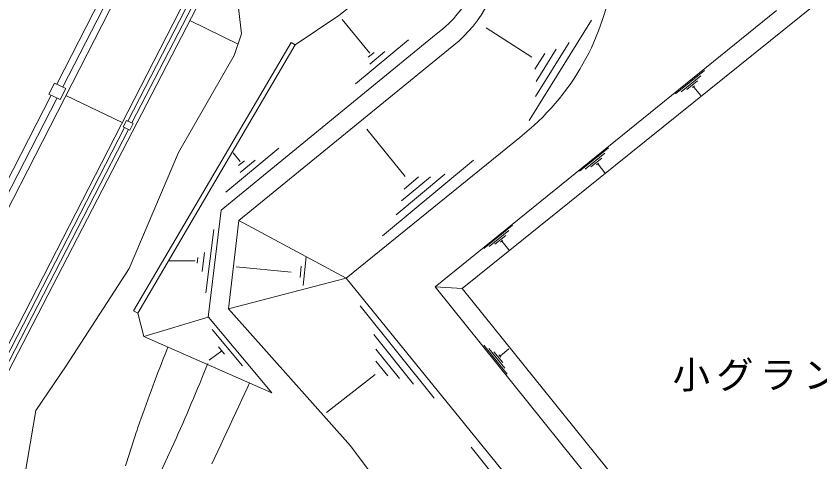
# Model space of a CAD drawing. Units: millimetres, scale not verified. Extents: x -273834 to 283729, y -197114 to 193886.
# Drawn here: x -171304 to -106484, y -84284 to -48330 of the extents above; entities that cross this region are included whole.
import ezdxf

# ---------------------------------------------------------------- set-up
doc = ezdxf.new("R2010")
doc.units = ezdxf.units.MM
doc.header["$LTSCALE"] = 1000
for name, color, linetype, lineweight in [('2-2_ｸﾞﾗﾝﾄﾞ', 3, 'Continuous', 5), ('2-4_法', 7, 'Continuous', 5), ('2-5_法-2', 4, 'Continuous', 5)]:
    doc.layers.add(name, color=color, linetype=linetype, lineweight=lineweight)
doc.layers.add('2-7', color=7, linetype='Continuous')
doc.styles.add('ＭＳ ゴシック', font='')
doc.styles.get('ＭＳ ゴシック').set_extended_font_data('MS Gothic')

msp = doc.modelspace()

# ---------------------------------------------------------------- linework, layer by layer
at = {"layer": '2-2_ｸﾞﾗﾝﾄﾞ', "color": 2}
msp.add_line((-135342, -70303), (-104062, -109045), dxfattribs=at)
msp.add_lwpolyline([(-135342, -70303), (-104283, -45287), (-73243, -83960)], dxfattribs=at)
at = {"layer": '2-4_法'}
for p, q in [((-157126, -45976), (-173999, -78845)), ((-155811, -45818), (-173002, -79052)), ((-156688, -45923), (-162282, -56792)), ((-156249, -45870), (-161964, -56945)), ((-164148, -46229), (-168025, -53814)), ((-167541, -54046), (-163766, -46701)), ((-157288, -48690), (-153401, -50603)), ((-137429, -49800), (-154773, -63976)), ((-161827, -72094), (-149113, -50458)), ((-148808, -50637), (-149113, -50458)), ((-168201, -53730), (-167299, -54162)), ((-167299, -54162), (-167756, -55052)), ((-168480, -54705), (-179631, -76521)), ((-179148, -76625), (-167999, -54936)), ((-167288, -54722), (-162737, -56906)), ((-162393, -56739), (-161852, -56998)), ((-161852, -56998), (-162127, -57532)), ((-162556, -57326), (-173665, -78910)), ((-162239, -57478), (-173330, -78974)), ((-154773, -63976), (-155802, -72605)), ((-104427, -111270), (-137520, -70171)), ((-161474, -72301), (-161827, -72094)), ((-160996, -74176), (-155802, -72605)), ((-150671, -78708), (-155796, -72603)), ((-150671, -78708), (-160996, -74176))]:
    msp.add_line(p, q, dxfattribs=at)
for points in [[(-141259, -45074), (-145267, -48282), (-148808, -50637)], [(-154166, -45620), (-153434, -47217), (-153117, -49750), (-153706, -51520)], [(-163174, -46703), (-178776, -77145), (-173999, -78845)], [(-109973, -47869), (-137520, -70171), (-135342, -70303)], [(-148808, -50637), (-161474, -72301), (-160996, -74176)], [(-136432, -51030), (-153341, -64824), (-144697, -69466), (-154177, -71938), (-153341, -64824)], [(-153706, -51520), (-154511, -52904), (-158204, -59326), (-162180, -68680), (-167268, -76534), (-169723, -80140), (-171060, -88041), (-171060, -96099), (-170315, -105512), (-177414, -117173), (-193352, -142452)], [(-168201, -53730), (-168658, -54620), (-167756, -55052)], [(-162393, -56739), (-162668, -57272), (-162127, -57532)], [(-107220, -115601), (-144697, -69466), (-130691, -58114)], [(-154177, -71938), (-144338, -82982), (-134511, -96160), (-112101, -123603), (-107632, -125007), (-107220, -115601), (-112101, -123603)]]:
    msp.add_lwpolyline(points, dxfattribs=at)
for centre, radius, start, end in [((-143015, -42355), 20006, 308.02596, 38.23599), ((-143032, -42142), 11070, 306.59811, 36.99684), ((-142993, -42198), 9408, 306.19702, 37.12152)]:
    msp.add_arc(centre, radius, start, end, dxfattribs=at)
at = {"layer": '2-5_法-2'}
for p, q in [((-144998, -48612), (-142777, -51311)), ((-124894, -48655), (-129920, -56758)), ((-133389, -49291), (-129710, -51640)), ((-139654, -50253), (-143922, -53799)), ((-126716, -50455), (-129418, -54811)), ((-141577, -51200), (-142787, -52205)), ((-127766, -51010), (-129371, -53596)), ((-142433, -51262), (-142906, -51654)), ((-128674, -51335), (-129473, -52623)), ((-115792, -52716), (-118121, -54608)), ((-116089, -53151), (-117671, -54436)), ((-116344, -53551), (-117221, -54264)), ((-116598, -53951), (-116772, -54092)), ((-116639, -54053), (-116090, -54729)), ((-143031, -57446), (-139933, -61269)), ((-123529, -58948), (-125858, -60839)), ((-150114, -58991), (-154381, -62537)), ((-153796, -59369), (-153236, -60049)), ((-123826, -59382), (-125408, -60667)), ((-152893, -60000), (-153365, -60392)), ((-152037, -59938), (-153246, -60943)), ((-134420, -59958), (-141748, -66059)), ((-124081, -59782), (-124959, -60496)), ((-124336, -60183), (-124509, -60324)), ((-124376, -60284), (-123827, -60960)), ((-136718, -61090), (-140658, -64370)), ((-137889, -61285), (-140229, -63232)), ((-138854, -61307), (-140019, -62277)), ((-131266, -65179), (-133595, -67071)), ((-155369, -65553), (-155996, -70645)), ((-131564, -65614), (-133145, -66899)), ((-131818, -66014), (-132696, -66727)), ((-132073, -66414), (-132246, -66555)), ((-132113, -66516), (-131564, -67191)), ((-156099, -67392), (-156288, -68922)), ((-156655, -67811), (-156711, -68266)), ((-147906, -67743), (-148154, -70070)), ((-159002, -68074), (-156870, -68074)), ((-153568, -68563), (-149123, -68979)), ((-148318, -68509), (-148400, -69413)), ((-143558, -71704), (-137581, -79134)), ((-155496, -73618), (-153041, -76539)), ((-142465, -74021), (-139252, -78015)), ((-154982, -75007), (-154491, -75590)), ((-131697, -77205), (-133579, -74868)), ((-131897, -76718), (-133175, -75130)), ((-132246, -75721), (-131568, -75175)), ((-154722, -75316), (-155727, -76087)), ((-142290, -75195), (-140382, -77567)), ((-132062, -76273), (-132771, -75393)), ((-132227, -75829), (-132368, -75655)), ((-155837, -76353), (-155992, -76730)), ((-142284, -76160), (-141334, -77341)), ((-146261, -80308), (-142340, -77238)), ((-134610, -83096), (-128633, -90525))]:
    msp.add_line(p, q, dxfattribs=at)
for points in [[(-159070, -75022), (-159152, -75235), (-159294, -75602), (-159436, -75969), (-159578, -76337), (-159719, -76704), (-159860, -77072), (-160000, -77440), (-160140, -77808), (-160279, -78176), (-160416, -78545), (-160553, -78914), (-160689, -79284), (-160824, -79653), (-160958, -80024), (-161090, -80394), (-161220, -80766), (-161349, -81137), (-161477, -81510), (-161550, -81726), (-161615, -81920), (-161726, -82254), (-161835, -82589), (-161944, -82924), (-162051, -83259), (-162158, -83595), (-162264, -83931), (-162370, -84267), (-162476, -84603)], [(-155992, -76730), (-156159, -77137), (-156327, -77543), (-156495, -77950), (-156664, -78356), (-156833, -78762), (-157003, -79168), (-157174, -79573), (-157345, -79978), (-157518, -80383), (-157692, -80787), (-157867, -81191), (-158043, -81594), (-158220, -81996), (-158399, -82398), (-158580, -82799), (-158763, -83200), (-158869, -83432), (-158948, -83603), (-159085, -83897), (-159223, -84191), (-159361, -84484), (-159499, -84778), (-159777, -85365)], [(-152473, -77917), (-152612, -78218), (-152853, -78738), (-153093, -79259), (-153333, -79779), (-153574, -80298), (-153815, -80818), (-154057, -81338), (-154299, -81857), (-154542, -82376), (-154786, -82895), (-155030, -83414), (-155276, -83932), (-155522, -84450)]]:
    msp.add_lwpolyline(points, dxfattribs=at)

# ---------------------------------------------------------------- texts
at = {"layer": '2-7', "insert": (-118354, -78608), "char_height": 2199, "attachment_point": 7, "style": 'ＭＳ ゴシック'}
msp.add_mtext('\\T1.17;小グランド', dxfattribs=at)

doc.saveas('drawing.dxf')
